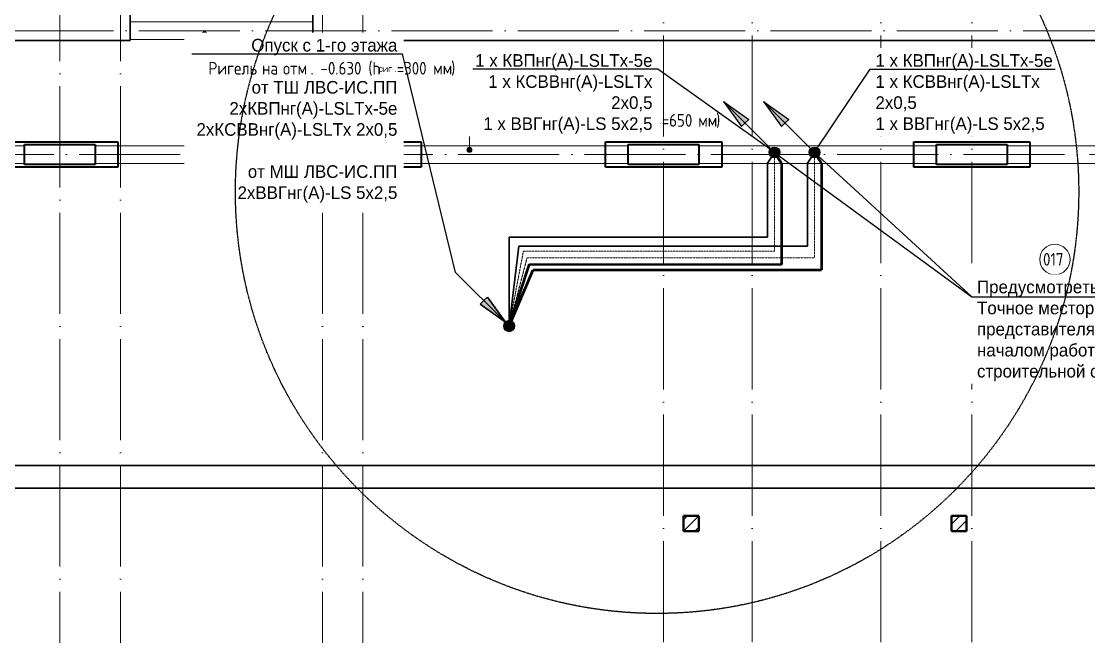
# Model space of a CAD drawing. Header units: millimetres. Extents: x -695119 to 412940, y -249585 to 622758.
# Drawn here: x -145294 to -124171, y 57800 to 69972 of the extents above; entities that cross this region are included whole.
import ezdxf
from ezdxf import colors
from ezdxf.entities.mleader import LeaderData, LeaderLine
from ezdxf.math import Vec2, Vec3

# ---------------------------------------------------------------- set-up
doc = ezdxf.new("R2010")
doc.units = ezdxf.units.MM
for name, pattern in [('ADSK_Линия сетки', [25, 20, -2.5, 0, -2.5]), ('ADSK_Сверху', [450, 300, -150]), ('DASH', [0.75, 0.5, -0.25])]:
    doc.linetypes.add(name, pattern=pattern)
doc.layers.add('_19D-Телекоммуникационные шкафы', color=7, linetype='Continuous')
for name, color, linetype, lineweight in [('_Схема', 5, 'Continuous', 30), ('UTP', 5, 'Continuous', 30), ('Аннотация', 252, 'Continuous', 18), ('АО Питание', 86, 'Continuous', 50), ('Линии', 7, 'Continuous', 9), ('Марки помещений', 8, 'Continuous', 20), ('Несущие колонны', 252, 'Continuous', 18), ('Оси', 252, 'Continuous', 9), ('Отметки', 252, 'Continuous', 9), ('Стены наружные', 252, 'Continuous', 18), ('Стрелки', 7, 'Continuous', 30)]:
    doc.layers.add(name, color=color, linetype=linetype, lineweight=lineweight)
doc.styles.add('GOST Common_2', font='', dxfattribs={"width": 0.9, "height": 250})
doc.styles.add('GOST Common_3', font='', dxfattribs={"height": 3.5})
doc.styles.add('Mipgost_5', font='', dxfattribs={"height": 250})
doc.styles.get('GOST Common_2').set_extended_font_data('GOST type B')
doc.styles.get('GOST Common_3').set_extended_font_data('GOST type B')
doc.styles.get('Mipgost_5').set_extended_font_data('Mipgost')

# ---------------------------------------------------------------- blocks, each defined once
blk = doc.blocks.new('подвал')
at = {"layer": 'Аннотация', "lineweight": 9, "true_color": 0x636466}
h = blk.add_hatch(color=251, dxfattribs=at)
edge = h.paths.add_edge_path()
edge.add_arc((-216322, -12609), 50, 0, 360)
h = blk.add_hatch(color=251, dxfattribs=at)
edge = h.paths.add_edge_path()
edge.add_arc((-211077, -14898), 50, 0, 360)
at = {"layer": 'Несущие колонны', "lineweight": 9, "true_color": 0x636466}
h = blk.add_hatch(dxfattribs=at)
h.set_pattern_fill('FP_14', color=251, angle=180, style=0, pattern_type=2)
h.set_pattern_definition([(45, (-204647.66, -898.36), (-224.5064, 224.5064), []), (45, (-204423.15, -898.36), (-224.5064, 224.5064), [396.875, -79.375, 3.353, -76.022])])
h.paths.add_polyline_path([(-206539, -22438), (-206539, -22138), (-206839, -22138), (-206839, -22438)])
h = blk.add_hatch(dxfattribs=at)
h.set_pattern_fill('FP_4', color=251, style=0, pattern_type=2)
h.set_pattern_definition([(45, (-204647.66, -898.36), (-224.5064, 224.5064), []), (45, (-204423.15, -898.36), (-224.5064, 224.5064), [396.875, -79.375, 3.353, -76.022])])
h.paths.add_polyline_path([(-201239, -22438), (-201239, -22138), (-201539, -22138), (-201539, -22438)])
at = {"layer": 'Аннотация', "color": 251, "lineweight": 9, "true_color": 0x636466}
for p, q in [((-216322, -12609), (-216322, -13281)), ((-216322, -13281), (-216219, -13281)), ((-211077, -14312), (-210974, -14312)), ((-211077, -14898), (-211077, -14312))]:
    blk.add_line(p, q, dxfattribs=at)
at = {"layer": 'Аннотация', "color": 251, "lineweight": 20, "true_color": 0x636466}
for p, q in [((-200125, -18135), (-200125, -17635)), ((-200125, -17635), (-198825, -17635)), ((-198825, -17635), (-198825, -18135)), ((-198825, -18135), (-200125, -18135))]:
    blk.add_line(p, q, dxfattribs=at)
at = {"layer": 'Аннотация', "color": 251, "lineweight": 9, "true_color": 0x636466}
for centre in [(-216322, -12609), (-211077, -14898)]:
    blk.add_circle(centre, 50, dxfattribs=at)
at = {"layer": 'Линии', "color": 251, "linetype": 'ADSK_Сверху', "ltscale": 100, "true_color": 0x636466}
for p, q in [((-217789, -12363), (-214179, -12363)), ((-217789, -12713), (-214179, -12713)), ((-219884, -14813), (-220789, -14813)), ((-213884, -14813), (-218484, -14813)), ((-207934, -14813), (-212484, -14813)), ((-201834, -14813), (-206534, -14813)), ((-195884, -14813), (-200434, -14813)), ((-219884, -15163), (-220789, -15163)), ((-213884, -15163), (-218484, -15163)), ((-207934, -15163), (-212484, -15163)), ((-201834, -15163), (-206534, -15163)), ((-195884, -15163), (-200434, -15163))]:
    blk.add_line(p, q, dxfattribs=at)
at = {"layer": 'Марки помещений', "color": 251, "true_color": 0x636466}
blk.add_circle((-199490, -17064), 300, dxfattribs=at)
at = {"layer": 'Несущие колонны', "color": 251, "lineweight": 40, "true_color": 0x636466}
for p, q in [((-220334, -14738), (-218034, -14738)), ((-218034, -14738), (-218034, -15238)), ((-214334, -15238), (-214334, -14738)), ((-214334, -14738), (-212034, -14738)), ((-212034, -14738), (-212034, -15238)), ((-208384, -15238), (-208384, -14738)), ((-208384, -14738), (-206084, -14738)), ((-206084, -14738), (-206084, -15238)), ((-202284, -15238), (-202284, -14738)), ((-202284, -14738), (-199984, -14738)), ((-199984, -14738), (-199984, -15238)), ((-219884, -15188), (-219884, -14788)), ((-219884, -14788), (-218484, -14788)), ((-218484, -14788), (-218484, -15188)), ((-213884, -15188), (-213884, -14788)), ((-213884, -14788), (-212484, -14788)), ((-212484, -14788), (-212484, -15188)), ((-207934, -15188), (-207934, -14788)), ((-207934, -14788), (-206534, -14788)), ((-206534, -14788), (-206534, -15188)), ((-201834, -15188), (-201834, -14788)), ((-201834, -14788), (-200434, -14788)), ((-200434, -14788), (-200434, -15188)), ((-218484, -15188), (-219884, -15188)), ((-212484, -15188), (-213884, -15188)), ((-206534, -15188), (-207934, -15188)), ((-200434, -15188), (-201834, -15188)), ((-218034, -15238), (-220334, -15238)), ((-212034, -15238), (-214334, -15238)), ((-206084, -15238), (-208384, -15238)), ((-199984, -15238), (-202284, -15238)), ((-206839, -22138), (-206839, -22438)), ((-206539, -22138), (-206839, -22138)), ((-206839, -22438), (-206839, -22138)), ((-206839, -22138), (-206539, -22138)), ((-206539, -22438), (-206539, -22138)), ((-206539, -22138), (-206539, -22438)), ((-201539, -22438), (-201539, -22138)), ((-201539, -22138), (-201239, -22138)), ((-201239, -22138), (-201539, -22138)), ((-201539, -22138), (-201539, -22438)), ((-201239, -22138), (-201239, -22438)), ((-201239, -22438), (-201239, -22138)), ((-206839, -22438), (-206539, -22438)), ((-206539, -22438), (-206839, -22438)), ((-201239, -22438), (-201539, -22438)), ((-201539, -22438), (-201239, -22438))]:
    blk.add_line(p, q, dxfattribs=at)
at = {"layer": 'Несущие колонны', "color": 251, "true_color": 0x636466}
for p, q in [((-220334, -14738), (-218034, -14738)), ((-218034, -14738), (-218034, -15238)), ((-214334, -14738), (-212034, -14738)), ((-214334, -15238), (-214334, -14738)), ((-212034, -14738), (-212034, -15238)), ((-208384, -14738), (-206084, -14738)), ((-208384, -15238), (-208384, -14738)), ((-206084, -14738), (-206084, -15238)), ((-202284, -14738), (-199984, -14738)), ((-202284, -15238), (-202284, -14738)), ((-199984, -14738), (-199984, -15238)), ((-219884, -14788), (-218484, -14788)), ((-219884, -15188), (-219884, -14788)), ((-218484, -14788), (-218484, -15188)), ((-213884, -14788), (-212484, -14788)), ((-213884, -15188), (-213884, -14788)), ((-212484, -14788), (-212484, -15188)), ((-207934, -14788), (-206534, -14788)), ((-207934, -15188), (-207934, -14788)), ((-206534, -14788), (-206534, -15188)), ((-201834, -14788), (-200434, -14788)), ((-201834, -15188), (-201834, -14788)), ((-200434, -14788), (-200434, -15188)), ((-218484, -15188), (-219884, -15188)), ((-212484, -15188), (-213884, -15188)), ((-206534, -15188), (-207934, -15188)), ((-200434, -15188), (-201834, -15188)), ((-218034, -15238), (-220334, -15238)), ((-212034, -15238), (-214334, -15238)), ((-206084, -15238), (-208384, -15238)), ((-199984, -15238), (-202284, -15238))]:
    blk.add_line(p, q, dxfattribs=at)
at = {"layer": 'Оси', "color": 251, "linetype": 'ADSK_Линия сетки', "ltscale": 100, "true_color": 0x636466}
for p, q in [((-207234, 29868), (-207234, -28568)), ((-205484, 29868), (-205484, -28568)), ((-202934, 29868), (-202934, -28568)), ((-201134, 29868), (-201134, -28568)), ((-219184, -3638), (-219184, -28568)), ((-217984, -3638), (-217984, -27298)), ((-213984, -3638), (-213984, -28568)), ((-213184, -3638), (-213184, -27298)), ((-168116, -12538), (-244444, -12538)), ((-174301, -14988), (-244444, -14988)), ((-168116, -21138), (-244444, -21138))]:
    blk.add_line(p, q, dxfattribs=at)
at = {"layer": 'Стены наружные', "color": 251, "lineweight": 30, "true_color": 0x636466}
for p, q in [((-214179, -4538), (-214179, -12733)), ((-217789, -12733), (-217789, -6338)), ((-220919, -12733), (-217789, -12733)), ((-214179, -12733), (-194189, -12733)), ((-187579, -21138), (-228884, -21138)), ((-238434, -21588), (-169934, -21588))]:
    blk.add_line(p, q, dxfattribs=at)
at = {"layer": 'Аннотация', "color": 251, "true_color": 0x636466, "width": 0.9}
for s, height, style, p in [('Ригель', 250, 'GOST Common_2', (-216242, -13406)), ('на', 250, 'GOST Common_2', (-215182, -13406)), ('отм', 250, 'GOST Common_2', (-214765, -13406)), ('. -0.630 (h', 250, 'GOST Common_2', (-214223, -13406)), ('риг', 138.8, 'GOST Common_3', (-212874, -13357)), ('=300', 250, 'GOST Common_2', (-212515, -13406)), ('мм', 250, 'GOST Common_2', (-211795, -13406)), (')', 250, 'GOST Common_2', (-211437, -13406)), ('.', 139, 'GOST Common_3', (-212552, -13357)), ('Ригель', 250, 'GOST Common_2', (-210997, -14437)), ('на', 250, 'GOST Common_2', (-209937, -14437)), ('отм', 250, 'GOST Common_2', (-209521, -14437)), ('. -0.980 (h', 250, 'GOST Common_2', (-208979, -14437)), ('риг', 138.8, 'GOST Common_3', (-207629, -14387)), ('=650', 250, 'GOST Common_2', (-207270, -14437)), ('мм', 250, 'GOST Common_2', (-206550, -14437)), (')', 250, 'GOST Common_2', (-206193, -14437)), ('.', 139, 'GOST Common_3', (-207308, -14387))]:
    blk.add_text(s, height=height, dxfattribs=dict(at, style=style)).set_placement(p)
at = {"layer": 'Марки помещений', "color": 251, "true_color": 0x636466, "style": 'GOST Common_2', "width": 0.9}
blk.add_text('017', height=250, dxfattribs=at).set_placement((-199725, -17186))
at = {"layer": 'Отметки', "color": 251, "true_color": 0x636466, "style": 'GOST Common_2', "width": 0.9}
blk.add_text('-2,300', height=250, dxfattribs=at).set_placement((-199927, -18009))
blk = doc.blocks.new('сверху')
h = blk.add_hatch(color=256)
h.paths.add_polyline_path([(17903018, 7813369), (17903082, 7813304), (17902661, 7812873)])
h.paths.add_polyline_path([(17903082, 7813304), (17903089, 7813298), (17903159, 7813227), (17902661, 7812873)])
blk.add_hatch(color=256).paths.add_polyline_path([(17902552, 7812899, -1), (17902619, 7812698, -1)])
at = {"lineweight": 30}
blk.add_line((17902661, 7812873), (17903644, 7813858), dxfattribs=at)
for p, q in [((17902661, 7812873), (17903018, 7813369)), ((17903018, 7813369), (17903089, 7813298)), ((17903159, 7813227), (17903089, 7813298)), ((17902661, 7812873), (17903159, 7813227))]:
    blk.add_line(p, q)
blk.add_circle((17902585, 7812799), 106)
blk = doc.blocks.new('Подъем')
h = blk.add_hatch(color=256)
h.paths.add_polyline_path([(-651, 512), (-586, 577), (-1008, 1007)])
h.paths.add_polyline_path([(-586, 577), (-580, 583), (-509, 654), (-1008, 1007)])
blk.add_hatch(color=256).paths.add_polyline_path([(-101, -34, -1), (101, 34, -1)])
at = {"lineweight": 30}
for p, q in [((-1008, 1007), (-24, 24)), ((0, 0), (-984, 983))]:
    blk.add_line(p, q, dxfattribs=at)
for p, q in [((-1008, 1007), (-651, 512)), ((-1008, 1007), (-509, 654)), ((-509, 654), (-580, 583)), ((-651, 512), (-580, 583))]:
    blk.add_line(p, q)
blk.add_circle((0, 0), 106)

msp = doc.modelspace()

# ---------------------------------------------------------------- linework, layer by layer
at = {"layer": '_Схема', "color": 5}
for p, q in [((-130389.457, 67379.531), (-130529.117, 67163.606)), ((-130529.117, 67163.606), (-130529.117, 65704.585)), ((-129737.117, 67163.606), (-129737.117, 65523.211))]:
    msp.add_line(p, q, dxfattribs=at)
at = {"layer": '_Схема'}
for p, q in [((-135639.815, 63945.651), (-135639.815, 65704.585)), ((-135639.815, 65704.585), (-130529.117, 65704.585)), ((-135639.815, 63945.651), (-135447.599, 65523.213)), ((-135447.599, 65523.213), (-129737.117, 65523.211))]:
    msp.add_line(p, q, dxfattribs=at)
at = {"layer": 'UTP', "color": 1, "linetype": 'DASH', "lineweight": 0, "ltscale": 10}
for p, q in [((-130389.457, 67379.531), (-130389.457, 65426.194)), ((-135639.815, 63945.651), (-135358.016, 65426.194)), ((-135639.815, 63945.651), (-135284.316, 65296.523)), ((-135358.016, 65426.194), (-130389.457, 65426.194)), ((-135284.316, 65296.523), (-129597.457, 65296.523))]:
    msp.add_line(p, q, dxfattribs=at)
at = {"layer": 'АО Питание'}
for p, q in [((-130389.457, 67379.531), (-130249.798, 67163.606)), ((-130249.798, 67163.606), (-130249.798, 65164.691)), ((-135639.815, 63945.651), (-135236.091, 65165.373)), ((-135236.091, 65165.373), (-130249.798, 65164.691)), ((-135639.815, 63944.716), (-135163.06, 65053.452))]:
    msp.add_line(p, q, dxfattribs=at)

# ---------------------------------------------------------------- block references
msp.add_blockref('подвал', (74650.568, 82325.3))
at = {"color": 0}
msp.add_blockref('Подъем', (-130389.457, 67379.531), dxfattribs=at)

# ---------------------------------------------------------------- next in the draw order: leaders
ml = msp.add_multileader_mtext('Standard')
ml.set_content('Опуск с 1-го этажа\\P\\Pот ТШ ЛВС-ИС.ПП\\P2хКВПнг(А)-LSLTx-5е\\P2хКСВВнг(А)-LSLTx 2х0,5\\P\\Pот МШ ЛВС-ИС.ПП\\P2хВВГнг(А)-LS 5х2,5', color=256, style='Mipgost_5')
ml.set_leader_properties()
ml.build(insert=Vec2(0, 0))
ml.multileader.update_dxf_attribs({"text_left_attachment_type": 6, "text_right_attachment_type": 6, "dogleg_length": 100})
ctx = ml.context
ctx.base_point, ctx.char_height, ctx.plane_origin = Vec3(-141000.489, 69325.454), 250, Vec3(-128073.494, 55103.229)
ctx.left_attachment, ctx.right_attachment, ctx.text_align_type = 6, 6, 2
notes = []
notes.append((ctx, [(0, (1, 1, 0), (-137750.061, 69325.454), (-1, 0), 100, [(0, [(-136699.25, 65002.996)], 0, [])])]))
ctx.mtext.insert, ctx.mtext.width, ctx.mtext.alignment, ctx.mtext.flow_direction = Vec3(-137852.061, 69625.454), 4092.88489, 3, 5
ctx.mtext.has_bg_fill, ctx.mtext.bg_color, ctx.mtext.bg_scale_factor, ctx.mtext.bg_transparency, ctx.mtext.use_window_bg_color = 1, -1027028792, 1.5, 0, 1
ml = msp.add_multileader_mtext('Standard')
ml.set_content('1 х КВПнг(А)-LSLTx-5е\\P1 х КСВВнг(А)-LSLTx 2х0,5\\P1 х ВВГнг(А)-LS 5х2,5', color=256, style='Mipgost_5')
ml.set_leader_properties()
ml.build(insert=Vec2(0, 0))
ml.multileader.update_dxf_attribs({"text_left_attachment_type": 6, "text_right_attachment_type": 6, "dogleg_length": 100})
ctx = ml.context
ctx.base_point, ctx.char_height, ctx.plane_origin = Vec3(-128392.519, 69023.182), 250, Vec3(-121715.352, 57406.125)
ctx.left_attachment, ctx.right_attachment = 6, 6
notes.append((ctx, [(1, (1, 1, 0), (-128492.519, 69023.182), (1, 0), 100, [(0, [(-129597.457, 67379.531)], 0, [])])]))
ctx.mtext.insert, ctx.mtext.width, ctx.mtext.flow_direction = Vec3(-128390.519, 69323.182), 3520.2597, 5
ctx.mtext.has_bg_fill, ctx.mtext.bg_color, ctx.mtext.bg_scale_factor, ctx.mtext.bg_transparency, ctx.mtext.use_window_bg_color = 1, -1027028792, 1.5, 0, 1
for ctx, leaders in notes:
    for number, flags, end, landing, length, lines in leaders:
        leader = LeaderData()
        leader.index, (leader.has_last_leader_line, leader.has_dogleg_vector, leader.attachment_direction) = number, flags
        leader.last_leader_point, leader.dogleg_vector, leader.dogleg_length = Vec3(end), Vec3(landing), length
        for number, points, colour, breaks in lines:
            line = LeaderLine()
            line.index, line.vertices, line.color, line.breaks = number, Vec3.list(points), colors.encode_raw_color(colour), breaks
            leader.lines.append(line)
        ctx.leaders.append(leader)

# ---------------------------------------------------------------- next in the draw order: block references
at = {"layer": 'Стрелки', "rotation": 90}
msp.add_blockref('сверху', (7677157.958, -17838640.696), dxfattribs=at)

# ---------------------------------------------------------------- next in the draw order: leaders
ml = msp.add_multileader_mtext('Standard')
ml.set_content('Предусмотреть технологический запас 25 метров\\PТочное месторасположение кабельной проходки согласуется с представителями подрядчика ДИТ, непосредственно перед началом работ по установке турникетов и производится силами строительной организации.', color=256, style='Mipgost_5')
ml.set_leader_properties()
ml.build(insert=Vec2(0, 0))
ml.multileader.update_dxf_attribs({"text_left_attachment_type": 6, "text_right_attachment_type": 6, "dogleg_length": 100})
ctx = ml.context
ctx.base_point, ctx.char_height, ctx.plane_origin = Vec3(-126383.065, 64521.937), 250, Vec3(-120472.82, 56103.562)
ctx.left_attachment, ctx.right_attachment = 6, 6
notes = []
notes.append((ctx, [(1, (1, 1, 0), (-126483.065, 64521.937), (1, 0), 100, [(0, [(-129597.457, 67379.531)], 0, [])])]))
ctx.mtext.insert, ctx.mtext.width, ctx.mtext.flow_direction = Vec3(-126381.065, 64843.187), 10117.44812, 5
ctx.mtext.has_bg_fill, ctx.mtext.bg_color, ctx.mtext.bg_scale_factor, ctx.mtext.bg_transparency, ctx.mtext.use_window_bg_color = 1, -1027028792, 1.5, 0, 1
for ctx, leaders in notes:
    for number, flags, end, landing, length, lines in leaders:
        leader = LeaderData()
        leader.index, (leader.has_last_leader_line, leader.has_dogleg_vector, leader.attachment_direction) = number, flags
        leader.last_leader_point, leader.dogleg_vector, leader.dogleg_length = Vec3(end), Vec3(landing), length
        for number, points, colour, breaks in lines:
            line = LeaderLine()
            line.index, line.vertices, line.color, line.breaks = number, Vec3.list(points), colors.encode_raw_color(colour), breaks
            leader.lines.append(line)
        ctx.leaders.append(leader)

# ---------------------------------------------------------------- next in the draw order: linework, layer by layer
msp.add_line((-130389.457, 67379.531), (-126483.065, 64521.937))
at = {"layer": '_19D-Телекоммуникационные шкафы', "color": 7, "linetype": 'DASH', "ltscale": 20}
msp.add_circle((-132712.438, 66602.334), 8344.415, dxfattribs=at)
at = {"layer": '_Схема', "color": 5}
msp.add_line((-129597.457, 67379.531), (-129737.117, 67163.606), dxfattribs=at)
at = {"layer": 'UTP', "color": 1, "linetype": 'DASH', "lineweight": 0, "ltscale": 10}
msp.add_line((-129597.457, 67379.531), (-129597.457, 65296.523), dxfattribs=at)
at = {"layer": 'АО Питание'}
for p, q in [((-129597.457, 67379.531), (-129457.798, 67163.606)), ((-129457.798, 67163.606), (-129457.798, 65053.452)), ((-135163.06, 65053.452), (-129457.798, 65053.452))]:
    msp.add_line(p, q, dxfattribs=at)

# ---------------------------------------------------------------- next in the draw order: block references
at = {"color": 0}
msp.add_blockref('Подъем', (-129597.457, 67379.531), dxfattribs=at)

# ---------------------------------------------------------------- next in the draw order: leaders
ml = msp.add_multileader_mtext('Standard')
ml.set_content('1 х КВПнг(А)-LSLTx-5е\\P1 х КСВВнг(А)-LSLTx 2х0,5\\P1 х ВВГнг(А)-LS 5х2,5', color=256, style='Mipgost_5')
ml.set_leader_properties()
ml.build(insert=Vec2(0, 0))
ml.multileader.update_dxf_attribs({"text_left_attachment_type": 6, "text_right_attachment_type": 6, "dogleg_length": 100})
ctx = ml.context
ctx.base_point, ctx.char_height, ctx.plane_origin = Vec3(-136111.859, 69023.182), 250, Vec3(-129434.692, 57406.125)
ctx.left_attachment, ctx.right_attachment, ctx.text_align_type = 6, 6, 2
notes = []
notes.append((ctx, [(0, (1, 1, 0), (-132700.716, 69023.182), (-1, 0), 100, [(0, [(-130389.457, 67379.531)], 0, [])])]))
ctx.mtext.insert, ctx.mtext.width, ctx.mtext.alignment, ctx.mtext.flow_direction = Vec3(-132802.716, 69323.182), 3520.2597, 3, 5
ctx.mtext.has_bg_fill, ctx.mtext.bg_color, ctx.mtext.bg_scale_factor, ctx.mtext.bg_transparency, ctx.mtext.use_window_bg_color = 1, -1027028792, 1.5, 0, 1
for ctx, leaders in notes:
    for number, flags, end, landing, length, lines in leaders:
        leader = LeaderData()
        leader.index, (leader.has_last_leader_line, leader.has_dogleg_vector, leader.attachment_direction) = number, flags
        leader.last_leader_point, leader.dogleg_vector, leader.dogleg_length = Vec3(end), Vec3(landing), length
        for number, points, colour, breaks in lines:
            line = LeaderLine()
            line.index, line.vertices, line.color, line.breaks = number, Vec3.list(points), colors.encode_raw_color(colour), breaks
            leader.lines.append(line)
        ctx.leaders.append(leader)

doc.saveas('drawing.dxf')
